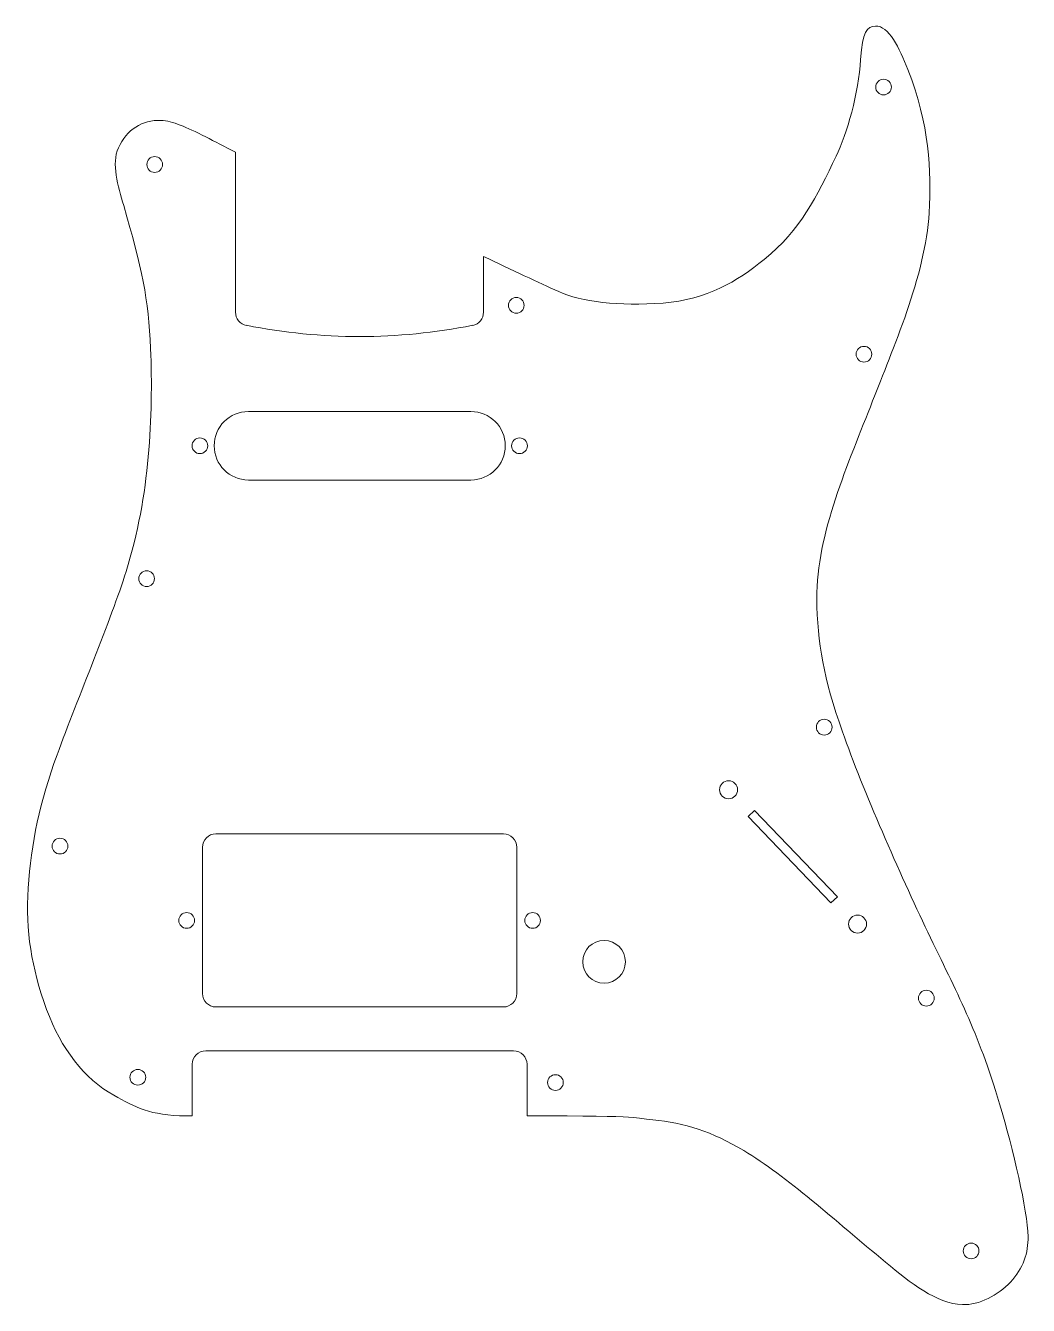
# Model space of a CAD drawing. Header units: inches. Extents: x 0 to 8.8, y 0 to 11.2.
import ezdxf

# ---------------------------------------------------------------- set-up
doc = ezdxf.new("R2010")
doc.units = ezdxf.units.IN
doc.header["$MEASUREMENT"] = 0

msp = doc.modelspace()

# ---------------------------------------------------------------- linework, layer by layer
at = {"color": 7, "linetype": 'Continuous', "lineweight": 15}
for p, q in [((1.816, 10.096), (1.816, 8.694)), ((3.989, 8.694), (3.989, 9.182)), ((3.879, 7.824), (1.929, 7.824)), ((1.929, 7.224), (3.879, 7.224)), ((6.364, 4.33), (6.308, 4.275)), ((6.308, 4.275), (7.033, 3.52)), ((7.09, 3.574), (6.364, 4.33)), ((4.163, 4.124), (1.644, 4.124)), ((1.526, 4.006), (1.526, 2.726)), ((4.281, 2.726), (4.281, 4.006)), ((7.033, 3.52), (7.09, 3.574)), ((1.644, 2.608), (4.163, 2.608)), ((1.555, 2.224), (4.252, 2.224)), ((1.437, 1.654), (1.437, 2.106)), ((4.37, 2.106), (4.37, 1.654))]:
    msp.add_line(p, q, dxfattribs=at)
for centre, radius in [((7.494, 10.666), 0.0689), ((1.108, 9.988), 0.0689), ((4.276, 8.754), 0.0689), ((7.322, 8.326), 0.0689), ((1.504, 7.524), 0.0689), ((4.304, 7.524), 0.0689), ((1.037, 6.36), 0.0689), ((6.974, 5.059), 0.0689), ((6.136, 4.511), 0.0787), ((0.278, 4.017), 0.0689), ((1.388, 3.366), 0.0689), ((4.419, 3.366), 0.0689), ((7.266, 3.334), 0.0787), ((5.045, 3.004), 0.187), ((7.869, 2.685), 0.0689), ((0.96, 1.992), 0.0689), ((4.619, 1.946), 0.0689), ((8.261, 0.471), 0.0689)]:
    msp.add_circle(centre, radius, dxfattribs=at)
for centre, radius, start, end in [((1.934, 8.694), 0.118, 180, 258.7969), ((3.871, 8.694), 0.118, 281.2031, 0), ((1.929, 7.524), 0.3, 90, 270), ((3.879, 7.524), 0.3, 270, 90), ((1.644, 4.006), 0.118, 90, 180), ((4.163, 4.006), 0.118, 0, 90), ((1.644, 2.726), 0.118, 180, 270), ((4.163, 2.726), 0.118, 270, 0), ((1.555, 2.106), 0.118, 90, 180), ((4.252, 2.106), 0.118, 0, 90)]:
    msp.add_arc(centre, radius, start, end, dxfattribs=at)
for points, knots in [([(4.37, 1.654), (5.459, 1.654), (5.288, 1.636), (5.746, 1.596), (6.338, 1.402), (7.271, 0.555), (7.958, 0.01), (8.331, -0.006), (8.674, 0.179), (8.763, 0.459), (8.754, 0.831), (8.434, 2.194), (7.963, 3.041), (7.031, 5.144), (6.913, 5.794), (6.904, 6.752), (7.188, 7.374), (7.567, 8.354), (7.863, 9.016), (7.914, 9.937), (7.889, 10.487), (7.537, 11.205), (7.349, 11.198), (7.306, 11.152), (7.278, 10.617), (7.171, 10.252), (6.908, 9.707), (6.769, 9.415), (6.208, 8.963), (5.951, 8.805), (5.173, 8.744), (4.846, 8.786), (4.474, 8.953), (4.237, 9.065), (3.989, 9.182)], [0, 0, 0, 0, 0.0452425, 0.0452425, 0.1115091, 0.2024152, 0.2470636, 0.2470636, 0.2760126, 0.3061625, 0.3061625, 0.3582211, 0.441092, 0.521352, 0.5934274, 0.5934274, 0.6981338, 0.6981338, 0.7824116, 0.7824116, 0.8394007, 0.8612641, 0.8612641, 0.8757886, 0.8757886, 0.893215, 0.893215, 0.9257759, 0.9257759, 0.949977, 0.949977, 0.9741216, 0.9741216, 0.995287, 0.995287, 0.995287, 0.995287]), ([(1.816, 10.096), (1.722, 10.145), (1.426, 10.296), (1.268, 10.37), (0.996, 10.38), (0.863, 10.294), (0.727, 9.996), (0.975, 9.175), (1.055, 8.81), (1.095, 7.785), (1.067, 7.09), (0.727, 6.007), (0.436, 5.316), (0.104, 4.413), (0.024, 4.04), (-0.023, 3.269), (0.026, 2.958), (0.287, 2.242), (0.49, 1.98), (0.938, 1.729), (1.068, 1.654), (1.419, 1.654), (1.437, 1.654)], [0.008093, 0.008093, 0.008093, 0.008093, 0.0232713, 0.058177, 0.058177, 0.1138729, 0.1138729, 0.1611906, 0.3107232, 0.3107232, 0.5134323, 0.5134323, 0.6390698, 0.6390698, 0.7407307, 0.7407307, 0.8388254, 0.8388254, 0.9301191, 0.9301191, 0.996506, 1, 1, 1, 1])]:
    msp.add_open_spline(points, degree=3, knots=knots, dxfattribs=at)
msp.add_open_spline([(1.911, 8.579), (2.572, 8.448), (3.233, 8.448), (3.894, 8.579)], degree=3, dxfattribs=at)

doc.saveas('drawing.dxf')
